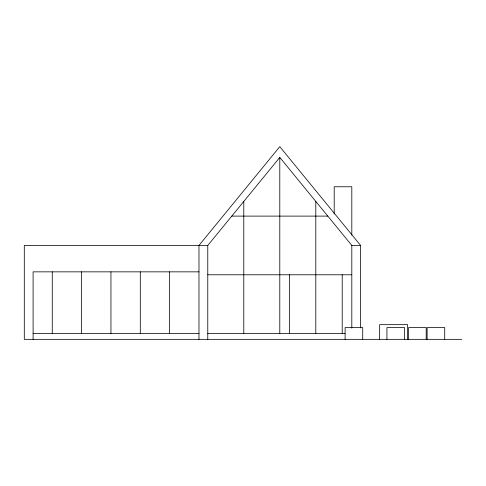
<?xml version="1.0" encoding="UTF-8"?>
<svg xmlns="http://www.w3.org/2000/svg" width="486" height="486" viewBox="0 0 486 486"><rect width="100%" height="100%" fill="white"/><g stroke="black" fill="none" stroke-linecap="round" stroke-linejoin="round"><path stroke-width="0.73" d="M207.777 339.337L207.777 245.448L279.796 157.421L351.809 245.448L351.809 328.159M231.786 216.106L327.807 216.106M207.777 245.448L24.3 245.448L24.3 339.337L461.7 339.337M351.809 245.448L360.612 245.448L360.612 327.983M198.974 271.85L33.103 271.85L33.103 339.337M207.777 274.784L351.809 274.784M33.103 333.469L198.974 333.469M207.777 333.469L344.987 333.469M360.612 245.448L279.796 146.663L198.974 245.448L198.974 339.337M444.72 339.337L444.72 327.6L427.115 327.6L427.115 339.337M426.198 339.337L426.198 327.6L408.592 327.6L408.592 339.337M407.614 339.337L407.614 324.666L379.645 324.666L379.645 339.337M404.534 339.337L404.534 327.6L386.929 327.6L386.929 339.337M362.72 339.337L362.72 327.6L345.115 327.6L345.115 339.337M351.809 235.163L351.809 186.764L334.204 186.764L334.204 213.986M342.211 274.784L342.211 333.469M315.803 201.435L315.803 333.469M289.395 274.784L289.395 333.469M279.796 157.421L279.796 333.469M243.784 201.435L243.784 333.469M169.632 271.85L169.632 333.469M140.29 271.85L140.29 333.469M110.948 271.85L110.948 333.469M81.612 271.85L81.612 333.469M52.269 271.85L52.269 333.469"/></g></svg>
